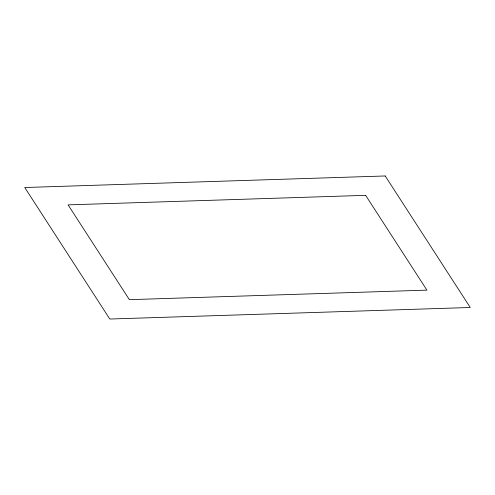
<?xml version="1.0" encoding="UTF-8"?>
<svg xmlns="http://www.w3.org/2000/svg" width="495" height="495" viewBox="0 0 495 495"><rect width="100%" height="100%" fill="white"/><g stroke="black" fill="none" stroke-linecap="round" stroke-linejoin="round"><path stroke-width="0.74" d="M385.197 175.966L24.75 187.512L109.803 319.034L470.25 307.488L385.197 175.966M365.619 195.333L68.075 204.868L129.381 299.667L426.925 290.132L365.619 195.333"/></g></svg>
